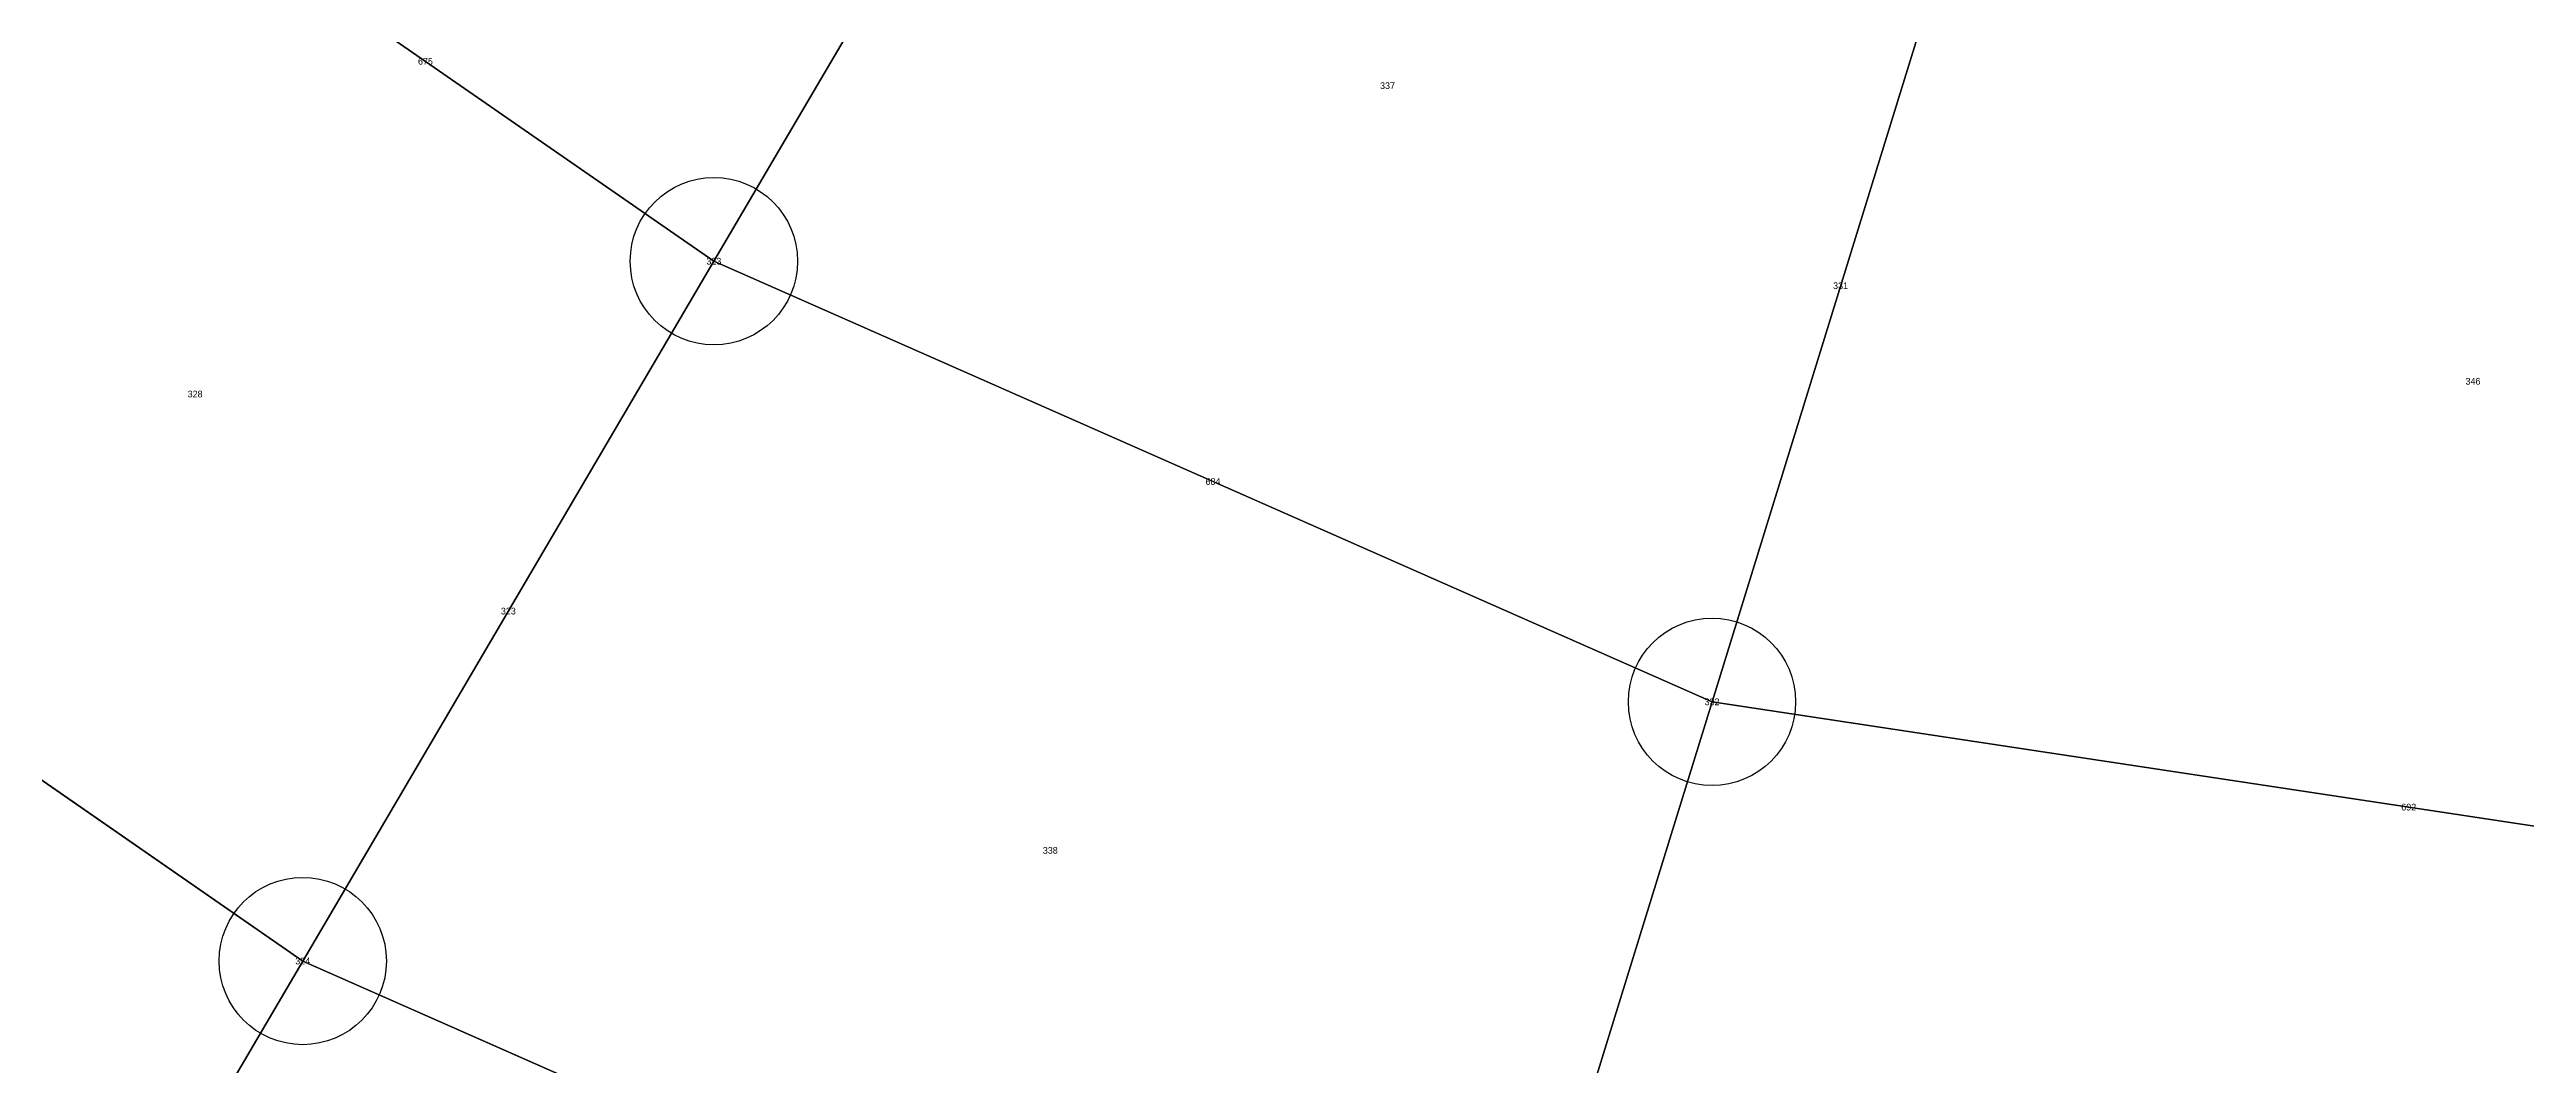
# Model space of a CAD drawing. Extents: x -2.75 to 2.75, y -2.5 to 2.5.
# Drawn here: x -0.913 to -0.173, y -1.456 to -1.153 of the extents above; entities that cross this region are included whole.
import ezdxf
from ezdxf.enums import TextEntityAlignment as Align

# ---------------------------------------------------------------- set-up
doc = ezdxf.new("R2010")
doc.units = 0
doc.header["$MEASUREMENT"] = 0
doc.header["$PDMODE"] = 33
doc.header["$PDSIZE"] = 0.05
for name, color, linetype in [('BRANCHE INTERNO', 7, 'Continuous'), ('BRANCHES-Index', 7, 'Continuous'), ('Faces', 7, 'Continuous'), ('Faces-Index', 7, 'Continuous'), ('NODI-Index', 7, 'Continuous'), ('NODO INTRADOSSO INTERNO', 7, 'Continuous')]:
    doc.layers.add(name, color=color, linetype=linetype)

msp = doc.modelspace()

# ---------------------------------------------------------------- linework, layer by layer
at = {"layer": 'BRANCHE INTERNO'}
for p, q in [((-0.583, -0.99186, 2.38905), (-0.71488, -1.21622, 2.24522)), ((-0.88731, -1.09678, 2.24522), (-0.71488, -1.21622, 2.24522)), ((-0.33968, -1.09922, 2.38905), (-0.41652, -1.34787, 2.24522)), ((-0.71488, -1.21622, 2.24522), (-0.83777, -1.4253, 2.07314)), ((-0.71488, -1.21622, 2.24522), (-0.41652, -1.34787, 2.24522)), ((-1.03985, -1.28532, 2.07314), (-0.83777, -1.4253, 2.07314)), ((-0.41652, -1.34787, 2.24522), (-0.48812, -1.57958, 2.07314)), ((-0.41652, -1.34787, 2.24522), (0, -1.41076, 2.24522)), ((-0.83777, -1.4253, 2.07314), (-0.95012, -1.61644, 1.875)), ((-0.83777, -1.4253, 2.07314), (-0.48812, -1.57958, 2.07314))]:
    msp.add_line(p, q, dxfattribs=at)
at = {"layer": 'Faces'}
for points in [[(-0.72362, -0.89445, 2.38905), (-0.583, -0.99186, 2.38905), (-0.71488, -1.21622, 2.24522), (-0.88731, -1.09678, 2.24522)], [(-0.583, -0.99186, 2.38905), (-0.33968, -1.09922, 2.38905), (-0.41652, -1.34787, 2.24522), (-0.71488, -1.21622, 2.24522)], [(-0.97223, -1.02226, 2.24522), (-0.88731, -1.09678, 2.24522), (-1.03985, -1.28532, 2.07314), (-1.13936, -1.19799, 2.07314)], [(-0.88731, -1.09678, 2.24522), (-0.71488, -1.21622, 2.24522), (-0.83777, -1.4253, 2.07314), (-1.03985, -1.28532, 2.07314)], [(-0.33968, -1.09922, 2.38905), (0, -1.15051, 2.38905), (0, -1.41076, 2.24522), (-0.41652, -1.34787, 2.24522)], [(-0.71488, -1.21622, 2.24522), (-0.41652, -1.34787, 2.24522), (-0.48812, -1.57958, 2.07314), (-0.83777, -1.4253, 2.07314)], [(-1.03985, -1.28532, 2.07314), (-0.83777, -1.4253, 2.07314), (-0.95012, -1.61644, 1.875), (-1.1793, -1.4577, 1.875)], [(-0.41652, -1.34787, 2.24522), (0, -1.41076, 2.24522), (0, -1.65328, 2.07314), (-0.48812, -1.57958, 2.07314)], [(-0.83777, -1.4253, 2.07314), (-0.48812, -1.57958, 2.07314), (-0.55358, -1.79142, 1.875), (-0.95012, -1.61644, 1.875)]]:
    msp.add_3dface(points, dxfattribs=at)
at = {"layer": 'NODO INTRADOSSO INTERNO'}
for p in [(-0.71488, -1.21622, 2.24522), (-0.41652, -1.34787, 2.24522), (-0.83777, -1.4253, 2.07314)]:
    msp.add_point(p, dxfattribs=at)

# ---------------------------------------------------------------- texts
at = {"layer": 'BRANCHES-Index'}
for s, p in [('675', (-0.8011, -1.1565, 2.24522)), ('331', (-0.3781, -1.22355, 2.31714)), ('684', (-0.5657, -1.28205, 2.24522)), ('323', (-0.77632, -1.32076, 2.15918)), ('692', (-0.20826, -1.37932, 2.24522))]:
    msp.add_text(s, height=0.002, dxfattribs=at).set_placement(p, align=Align.MIDDLE_CENTER)
at = {"layer": 'Faces-Index'}
for s, p in [('337', (-0.51352, -1.16379, 2.31714)), ('346', (-0.18905, -1.25209, 2.31714)), ('328', (-0.86995, -1.25591, 2.15918)), ('338', (-0.61432, -1.39224, 2.15918))]:
    msp.add_text(s, height=0.002, dxfattribs=at).set_placement(p, align=Align.MIDDLE_CENTER)
at = {"layer": 'NODI-Index'}
for s, p in [('323', (-0.71488, -1.21622, 2.24522)), ('332', (-0.41652, -1.34787, 2.24522)), ('324', (-0.83777, -1.4253, 2.07314))]:
    msp.add_text(s, height=0.002, dxfattribs=at).set_placement(p, align=Align.MIDDLE_CENTER)

doc.saveas('drawing.dxf')
